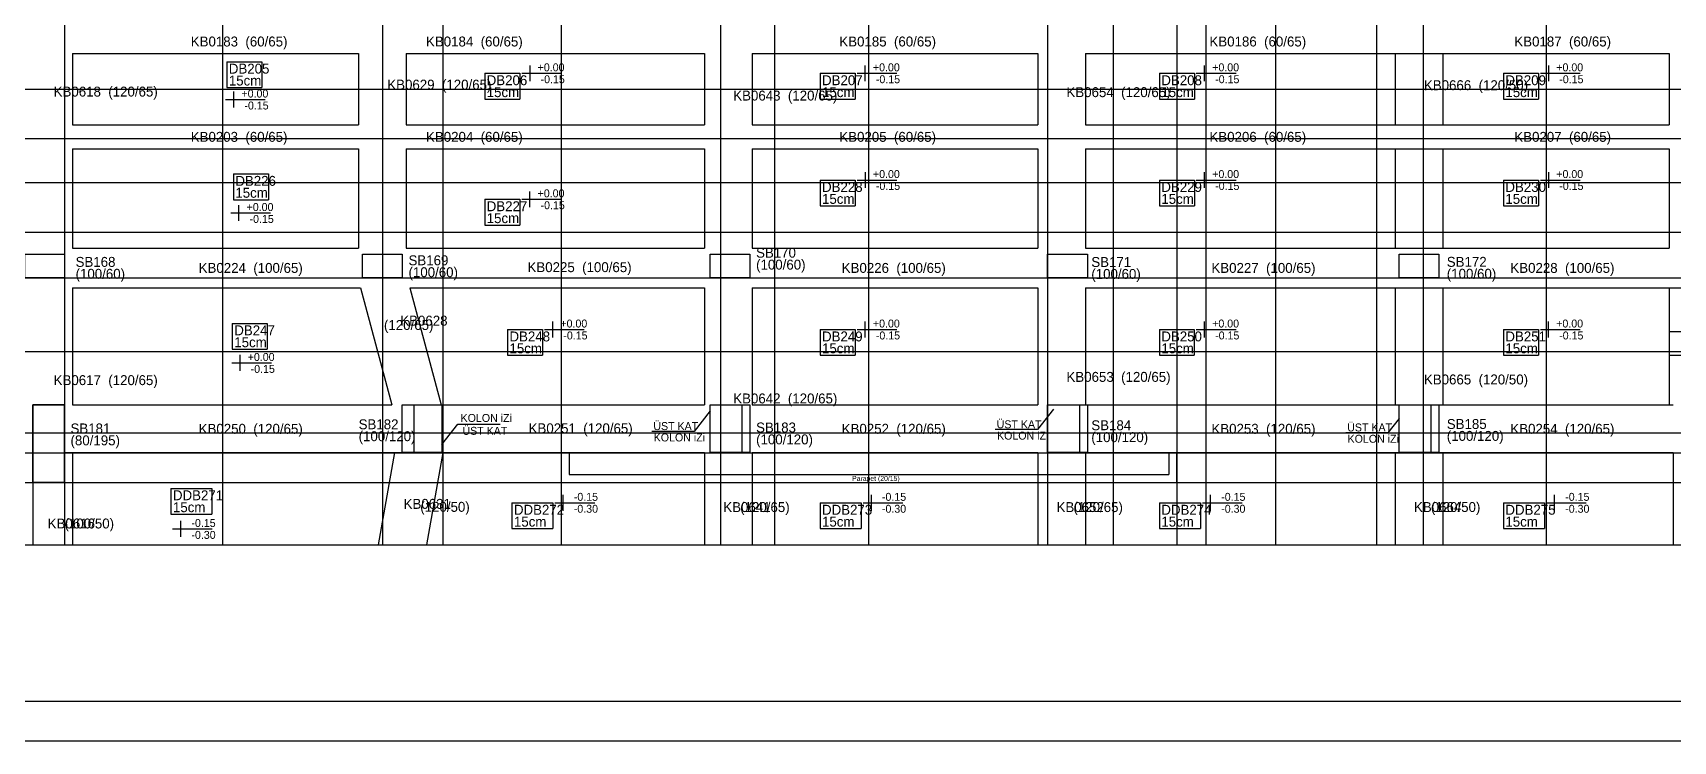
# Model space of a CAD drawing. Header units: millimetres. Extents: x -647929 to -626295, y -75378 to -66578.
# Drawn here: x -644741 to -640611, y -75378 to -73594 of the extents above; entities that cross this region are included whole.
import ezdxf

# ---------------------------------------------------------------- set-up
doc = ezdxf.new("R2010")
doc.units = ezdxf.units.MM
for name, color, linetype in [('KM Aks', 7, 'Continuous'), ('KM Döşeme Markası', 7, 'Continuous'), ('KM Düşük Döşeme Tarama', 7, 'Continuous'), ('KM Kesik', 7, 'Continuous'), ('KM Kiriş', 7, 'Continuous'), ('KM Kiriş Markası', 7, 'Continuous'), ('KM Kolon', 7, 'Continuous'), ('KM Kolon Markası', 7, 'Continuous'), ('LGP-SLAB2', 7, 'Continuous'), ('REBAR_DET2', 7, 'Continuous'), ('REBAR_DET3', 7, 'Continuous'), ('TABLO', 7, 'Continuous'), ('VM Kolon İzi', 7, 'Continuous'), ('VM Parapet', 7, 'Continuous'), ('VM Parapet Marka', 7, 'Continuous')]:
    doc.layers.add(name, color=color, linetype=linetype)

msp = doc.modelspace()

# ---------------------------------------------------------------- linework, layer by layer
at = {"layer": 'KM Aks'}
for p, q in [((-644660.8, -66946.3), (-644660.8, -74883.5)), ((-644263.3, -66946.3), (-644263.3, -74883.5)), ((-643860.8, -66946.3), (-643860.8, -74883.5)), ((-643708.8, -66946.3), (-643708.8, -74883.5)), ((-643410.8, -66946.3), (-643410.8, -74883.5)), ((-643009.8, -66946.3), (-643009.8, -74883.5)), ((-642873.3, -66946.3), (-642873.3, -74883.5)), ((-642637.3, -66946.3), (-642637.3, -74883.5)), ((-642185.8, -66946.3), (-642185.8, -74883.5)), ((-642020.8, -66946.3), (-642020.8, -74883.5)), ((-641860.8, -66946.3), (-641860.8, -74883.5)), ((-641787.3, -66946.3), (-641787.3, -74883.5)), ((-641611.8, -66946.3), (-641611.8, -74883.5)), ((-641357.8, -66946.3), (-641357.8, -74883.5)), ((-641240.8, -66946.3), (-641240.8, -74883.5)), ((-640930.8, -66946.3), (-640930.8, -74883.5)), ((-647537.5, -73736.3), (-629874.7, -73736.3)), ((-647537.5, -73860.3), (-629874.7, -73860.3)), ((-647537.5, -73971.3), (-629874.7, -73971.3)), ((-647537.5, -74096.3), (-629874.7, -74096.3)), ((-647537.5, -74211.3), (-629874.7, -74211.3)), ((-647537.5, -74396.3), (-629874.7, -74396.3)), ((-647537.5, -74601.3), (-629874.7, -74601.3)), ((-647537.5, -74651.3), (-629874.7, -74651.3)), ((-647537.5, -74726.3), (-629874.7, -74726.3))]:
    msp.add_line(p, q, dxfattribs=at)
at = {"layer": 'KM Düşük Döşeme Tarama'}
msp.add_lwpolyline([(-645610.9, -74726.2), (-644660.9, -74726.2), (-644660.9, -74651.2), (-643410.8, -74651.2), (-643410.9, -74726.2), (-641860.9, -74726.2), (-641860.9, -74651.2), (-640610.8, -74651.2), (-640610.9, -74726.2), (-637625.8, -74726.2), (-637625.8, -74451.3), (-636122.8, -74451.3), (-636122.3, -74551.2), (-636040.8, -74551.2), (-636040.8, -74611.2), (-635175.8, -74611.2), (-635175.8, -74551.2), (-635095.8, -74551.2), (-635095.8, -74451.3), (-633591, -74451.3)], dxfattribs=at)
at = {"layer": 'KM Kesik'}
msp.add_line((-646962.4, -74883.5), (-629151.4, -74883.5), dxfattribs=at)
at = {"layer": 'KM Kiriş'}
for p, q in [((-644640.9, -73646.2), (-643920.9, -73646.2)), ((-644640.9, -73646.2), (-644640.9, -73826.2)), ((-643920.9, -73646.2), (-643920.9, -73826.2)), ((-643800.9, -73646.2), (-643049.9, -73646.2)), ((-643800.9, -73646.2), (-643800.9, -73826.2)), ((-643049.9, -73646.2), (-643049.9, -73826.2)), ((-642929.9, -73646.2), (-642210.9, -73646.2)), ((-642929.9, -73646.2), (-642929.9, -73826.2)), ((-642210.9, -73646.2), (-642210.9, -73826.2)), ((-642090.9, -73646.2), (-641190.9, -73646.2)), ((-642090.9, -73646.2), (-642090.9, -73826.2)), ((-641310.9, -73646.2), (-640620.9, -73646.2)), ((-641310.9, -73646.2), (-641310.9, -73826.2)), ((-641190.9, -73646.2), (-641190.9, -73826.2)), ((-640620.9, -73646.2), (-640620.9, -73826.2)), ((-644640.9, -73826.2), (-643920.9, -73826.2)), ((-643800.9, -73826.2), (-643049.9, -73826.2)), ((-642929.9, -73826.2), (-642210.9, -73826.2)), ((-642090.9, -73826.2), (-641190.9, -73826.2)), ((-641310.9, -73826.2), (-640620.9, -73826.2)), ((-644640.9, -73886.2), (-643920.9, -73886.2)), ((-644640.9, -73886.2), (-644640.9, -74136.2)), ((-643920.9, -73886.2), (-643920.9, -74136.2)), ((-643800.9, -73886.2), (-643049.9, -73886.2)), ((-643800.9, -73886.2), (-643800.9, -74136.2)), ((-643049.9, -73886.2), (-643049.9, -74136.2)), ((-642929.9, -73886.2), (-642210.9, -73886.2)), ((-642929.9, -73886.2), (-642929.9, -74136.2)), ((-642210.9, -73886.2), (-642210.9, -74136.2)), ((-642090.9, -73886.2), (-641190.9, -73886.2)), ((-642090.9, -73886.2), (-642090.9, -74136.2)), ((-641310.9, -73886.2), (-640620.9, -73886.2)), ((-641310.9, -73886.2), (-641310.9, -74136.2)), ((-641190.9, -73886.2), (-641190.9, -74136.2)), ((-640620.9, -73886.2), (-640620.9, -74136.2)), ((-644640.9, -74136.2), (-643920.9, -74136.2)), ((-643800.9, -74136.2), (-643049.9, -74136.2)), ((-642929.9, -74136.2), (-642210.9, -74136.2)), ((-642090.9, -74136.2), (-641190.9, -74136.2)), ((-641310.9, -74136.2), (-640620.9, -74136.2)), ((-644640.9, -74236.2), (-643916.3, -74236.2)), ((-644640.9, -74236.2), (-644640.9, -74406.2)), ((-643916.3, -74236.2), (-643837.1, -74531.2)), ((-643792.1, -74236.2), (-643049.9, -74236.2)), ((-643792.1, -74236.2), (-643712.9, -74531.2)), ((-643049.9, -74236.2), (-643049.9, -74531.2)), ((-642929.9, -74236.2), (-642210.9, -74236.2)), ((-642929.9, -74236.2), (-642929.9, -74531.2)), ((-642210.9, -74236.2), (-642210.9, -74531.2)), ((-642090.9, -74236.2), (-641190.9, -74236.2)), ((-642090.9, -74236.2), (-642090.9, -74531.2)), ((-641310.9, -74236.2), (-640510, -74236.2)), ((-641310.9, -74236.2), (-641310.9, -74531.2)), ((-641190.9, -74236.2), (-641190.9, -74531.2)), ((-640620.9, -74236.2), (-640620.9, -74406.2)), ((-644640.9, -74346.2), (-644640.9, -74531.2)), ((-640620.9, -74346.2), (-639780.9, -74346.2)), ((-640620.9, -74346.2), (-640620.9, -74531.2)), ((-640620.9, -74406.2), (-639780.9, -74406.2)), ((-644640.9, -74531.2), (-643837.1, -74531.2)), ((-643710.9, -74531.2), (-643049.9, -74531.2)), ((-642929.9, -74531.2), (-642210.9, -74531.2)), ((-642086, -74531.2), (-641301, -74531.2)), ((-641201, -74531.2), (-640611, -74531.2)), ((-644660.8, -74651.2), (-643810.9, -74651.2)), ((-644640.9, -74651.2), (-644640.9, -74883.5)), ((-643830.5, -74651.2), (-643871.6, -74883.5)), ((-643708.6, -74651.2), (-643749.7, -74883.5)), ((-643710.9, -74651.2), (-643049.9, -74651.2)), ((-643049.9, -74651.2), (-643049.9, -74883.5)), ((-642929.9, -74651.2), (-642210.9, -74651.2)), ((-642929.9, -74651.2), (-642929.9, -74883.5)), ((-642210.9, -74651.2), (-642210.9, -74883.5)), ((-642090.9, -74651.2), (-642090.9, -74883.5)), ((-642086, -74651.2), (-641301, -74651.2)), ((-641310.9, -74651.2), (-641310.9, -74883.5)), ((-641201, -74651.2), (-640611, -74651.2)), ((-641190.9, -74651.2), (-641190.9, -74883.5)), ((-645510.8, -74726.2), (-644740.8, -74726.2)), ((-644740.9, -74726.2), (-644740.9, -74883.5)), ((-640611, -74726.2), (-640610.9, -74883.5))]:
    msp.add_line(p, q, dxfattribs=at)
at = {"layer": 'KM Kolon'}
for points in [[(-644760.9, -74151.2), (-644660.9, -74151.2), (-644660.9, -74211.2), (-644760.9, -74211.2)], [(-643910.9, -74151.2), (-643810.9, -74151.2), (-643810.9, -74211.2), (-643910.9, -74211.2)], [(-643035.9, -74151.2), (-642935.9, -74151.2), (-642935.9, -74211.2), (-643035.9, -74211.2)], [(-642185.9, -74151.2), (-642085.9, -74151.2), (-642085.9, -74211.2), (-642185.9, -74211.2)], [(-641300.9, -74151.2), (-641200.9, -74151.2), (-641200.9, -74211.2), (-641300.9, -74211.2)], [(-644740.9, -74531.2), (-644660.9, -74531.2), (-644660.9, -74726.2), (-644740.9, -74726.2)], [(-644740.9, -74531.2), (-644740.9, -74726.2), (-644660.8, -74726.2), (-644660.8, -74571.2), (-644660.9, -74571.2), (-644660.9, -74531.2)], [(-643810.9, -74531.2), (-643710.9, -74531.2), (-643710.9, -74651.2), (-643810.9, -74651.2)], [(-643780.9, -74531.2), (-643710.9, -74531.2), (-643710.9, -74651.2), (-643780.9, -74651.2)], [(-643035.9, -74531.2), (-642935.9, -74531.2), (-642935.9, -74651.2), (-643035.9, -74651.2)], [(-643035.9, -74531.2), (-642955.9, -74531.2), (-642955.9, -74651.2), (-643035.9, -74651.2)], [(-642185.9, -74531.2), (-642085.9, -74531.2), (-642085.9, -74651.2), (-642185.9, -74651.2)], [(-642185.9, -74531.2), (-642105.9, -74531.2), (-642105.9, -74651.2), (-642185.9, -74651.2)], [(-641300.9, -74531.2), (-641200.9, -74531.2), (-641200.9, -74651.2), (-641300.9, -74651.2)], [(-641300.9, -74531.2), (-641220.9, -74531.2), (-641220.9, -74651.2), (-641300.9, -74651.2)]]:
    msp.add_lwpolyline(points, close=True, dxfattribs=at)
at = {"layer": 'LGP-SLAB2'}
for p, q in [((-644252.4, -73667), (-644164.4, -73667)), ((-644252.4, -73667), (-644252.4, -73732)), ((-644164.4, -73667), (-644164.4, -73732)), ((-643603.2, -73696.2), (-643514.9, -73696.2)), ((-643603.2, -73696.2), (-643603.2, -73761.2)), ((-643514.9, -73696.2), (-643514.9, -73761.2)), ((-642758.9, -73696.2), (-642670.8, -73696.2)), ((-642758.9, -73696.2), (-642758.9, -73761.2)), ((-642670.8, -73696.2), (-642670.8, -73761.2)), ((-641904.6, -73696.2), (-641816.5, -73696.2)), ((-641904.6, -73696.2), (-641904.6, -73761.2)), ((-641816.5, -73696.2), (-641816.5, -73761.2)), ((-641038.4, -73696.2), (-640950.2, -73696.2)), ((-641038.4, -73696.2), (-641038.4, -73761.2)), ((-640950.2, -73696.2), (-640950.2, -73761.2)), ((-644252.4, -73732), (-644164.4, -73732)), ((-643603.2, -73761.2), (-643514.9, -73761.2)), ((-642758.9, -73761.2), (-642670.8, -73761.2)), ((-641904.6, -73761.2), (-641816.5, -73761.2)), ((-641038.4, -73761.2), (-640950.2, -73761.2)), ((-644236, -73949.5), (-644147.8, -73949.5)), ((-644236, -73949.5), (-644236, -74014.5)), ((-644147.8, -73949.5), (-644147.8, -74014.5)), ((-642758.9, -73964.9), (-642670.7, -73964.9)), ((-642758.9, -73964.9), (-642758.9, -74029.9)), ((-642670.7, -73964.9), (-642670.7, -74029.9)), ((-641904.6, -73964.9), (-641816.5, -73964.9)), ((-641904.6, -73964.9), (-641904.6, -74029.9)), ((-641816.5, -73964.9), (-641816.5, -74029.9)), ((-641038.4, -73964.9), (-640950.2, -73964.9)), ((-641038.4, -73964.9), (-641038.4, -74029.9)), ((-640950.2, -73964.9), (-640950.2, -74029.9)), ((-644236, -74014.5), (-644147.8, -74014.5)), ((-643603.2, -74013.4), (-643515, -74013.4)), ((-643603.2, -74013.4), (-643603.2, -74078.4)), ((-643515, -74013.4), (-643515, -74078.4)), ((-642758.9, -74029.9), (-642670.7, -74029.9)), ((-641904.6, -74029.9), (-641816.5, -74029.9)), ((-641038.4, -74029.9), (-640950.2, -74029.9)), ((-643603.2, -74078.4), (-643515, -74078.4)), ((-644238.7, -74325.8), (-644150.6, -74325.8)), ((-644238.7, -74325.8), (-644238.7, -74390.8)), ((-644150.6, -74325.8), (-644150.6, -74390.8)), ((-643545.8, -74341.2), (-643457.6, -74341.2)), ((-643545.8, -74341.2), (-643545.8, -74406.2)), ((-643457.6, -74341.2), (-643457.6, -74406.2)), ((-642758.9, -74341.2), (-642670.8, -74341.2)), ((-642758.9, -74341.2), (-642758.9, -74406.2)), ((-642670.8, -74341.2), (-642670.8, -74406.2)), ((-641904.6, -74341.2), (-641816.6, -74341.2)), ((-641904.6, -74341.2), (-641904.6, -74406.2)), ((-641816.6, -74341.2), (-641816.6, -74406.2)), ((-641038.4, -74341.2), (-640950.4, -74341.2)), ((-641038.4, -74341.2), (-641038.4, -74406.2)), ((-640950.4, -74341.2), (-640950.4, -74406.2)), ((-644238.7, -74390.8), (-644150.6, -74390.8)), ((-643545.8, -74406.2), (-643457.6, -74406.2)), ((-642758.9, -74406.2), (-642670.8, -74406.2)), ((-641904.6, -74406.2), (-641816.6, -74406.2)), ((-641038.4, -74406.2), (-640950.4, -74406.2)), ((-644393.1, -74741.1), (-644289.8, -74741.1)), ((-644393.1, -74741.1), (-644393.1, -74806.1)), ((-644289.8, -74741.1), (-644289.8, -74806.1)), ((-643534.6, -74777.5), (-643431.3, -74777.5)), ((-643534.6, -74777.5), (-643534.6, -74842.5)), ((-643431.3, -74777.5), (-643431.3, -74842.5)), ((-642758.9, -74777.5), (-642655.5, -74777.5)), ((-642758.9, -74777.5), (-642758.9, -74842.5)), ((-642655.5, -74777.5), (-642655.5, -74842.5)), ((-641904.6, -74777.5), (-641801.3, -74777.5)), ((-641904.6, -74777.5), (-641904.6, -74842.5)), ((-641801.3, -74777.5), (-641801.3, -74842.5)), ((-641038.4, -74777.5), (-640935.2, -74777.5)), ((-641038.4, -74777.5), (-641038.4, -74842.5)), ((-640935.2, -74777.5), (-640935.2, -74842.5)), ((-644393.1, -74806.1), (-644289.8, -74806.1)), ((-643534.6, -74842.5), (-643431.3, -74842.5)), ((-642758.9, -74842.5), (-642655.5, -74842.5)), ((-641904.6, -74842.5), (-641801.3, -74842.5)), ((-641038.4, -74842.5), (-640935.2, -74842.5))]:
    msp.add_line(p, q, dxfattribs=at)
at = {"layer": 'REBAR_DET2'}
for p, q in [((-643489.9, -73676.2), (-643489.9, -73716.2)), ((-642645.8, -73676.2), (-642645.8, -73716.2)), ((-641791.5, -73676.2), (-641791.5, -73716.2)), ((-640925.2, -73676.2), (-640925.2, -73716.2)), ((-643509.9, -73696.2), (-643409.9, -73696.2)), ((-642665.8, -73696.2), (-642565.8, -73696.2)), ((-641811.5, -73696.2), (-641711.5, -73696.2)), ((-640945.2, -73696.2), (-640845.2, -73696.2)), ((-644255.6, -73762.3), (-644155.6, -73762.3)), ((-644235.6, -73742.3), (-644235.6, -73782.3)), ((-642665.7, -73964.9), (-642565.7, -73964.9)), ((-642645.7, -73944.9), (-642645.7, -73984.9)), ((-641811.5, -73964.9), (-641711.5, -73964.9)), ((-641791.5, -73944.9), (-641791.5, -73984.9)), ((-640945.2, -73964.9), (-640845.2, -73964.9)), ((-640925.2, -73944.9), (-640925.2, -73984.9)), ((-643490, -73993.4), (-643490, -74033.4)), ((-644242.7, -74047.9), (-644142.7, -74047.9)), ((-644222.7, -74027.9), (-644222.7, -74067.9)), ((-643510, -74013.4), (-643410, -74013.4)), ((-643432.6, -74321.2), (-643432.6, -74361.2)), ((-642645.8, -74321.2), (-642645.8, -74361.2)), ((-641791.6, -74321.2), (-641791.6, -74361.2)), ((-640925.4, -74321.2), (-640925.4, -74361.2)), ((-643452.6, -74341.2), (-643352.6, -74341.2)), ((-642665.8, -74341.2), (-642565.8, -74341.2)), ((-641811.6, -74341.2), (-641711.6, -74341.2)), ((-640945.4, -74341.2), (-640845.4, -74341.2)), ((-644219.9, -74405.4), (-644219.9, -74445.4)), ((-644239.9, -74425.4), (-644139.9, -74425.4)), ((-643426.3, -74777.5), (-643326.3, -74777.5)), ((-643406.3, -74757.5), (-643406.3, -74797.5)), ((-642650.5, -74777.5), (-642550.5, -74777.5)), ((-642630.5, -74757.5), (-642630.5, -74797.5)), ((-641796.3, -74777.5), (-641696.3, -74777.5)), ((-641776.3, -74757.5), (-641776.3, -74797.5)), ((-640930.2, -74777.5), (-640830.2, -74777.5)), ((-640910.2, -74757.5), (-640910.2, -74797.5)), ((-644369, -74823.3), (-644369, -74863.3)), ((-644389, -74843.3), (-644289, -74843.3))]:
    msp.add_line(p, q, dxfattribs=at)
at = {"layer": 'TABLO'}
for points in [[(-647929.1, -66577.6), (-626294.5, -66577.6), (-626294.5, -75377.6), (-647929.1, -75377.6)], [(-647829.1, -66677.6), (-626394.5, -66677.6), (-626394.5, -75277.6), (-647829.1, -75277.6)]]:
    msp.add_lwpolyline(points, close=True, dxfattribs=at)
at = {"layer": 'VM Kolon İzi'}
for points in [[(-643035.9, -74546.3), (-643076.2, -74597.7), (-643182.4, -74597.7)], [(-642171.5, -74541.8), (-642211.8, -74593.2), (-642318, -74593.2)], [(-643710.9, -74630.5), (-643670.6, -74579.2), (-643564.4, -74579.2)], [(-641300.9, -74564.9), (-641329.2, -74601), (-641435.4, -74601)]]:
    msp.add_lwpolyline(points, dxfattribs=at)
at = {"layer": 'VM Parapet'}
for p, q in [((-643410.9, -74651.2), (-643410.9, -74726.2)), ((-643390.9, -74651.2), (-643390.9, -74706.2)), ((-641880.9, -74651.2), (-641880.9, -74706.2)), ((-641860.9, -74651.2), (-641860.9, -74726.2)), ((-643390.9, -74706.2), (-641880.9, -74706.2)), ((-643410.9, -74726.2), (-641860.9, -74726.2))]:
    msp.add_line(p, q, dxfattribs=at)

# ---------------------------------------------------------------- texts
at = {"layer": 'KM Döşeme Markası'}
for s, p in [('DB205', (-644247.4, -73697)), ('15cm', (-644247.4, -73727)), ('DB206', (-643598.2, -73726.2)), ('DB207', (-642753.9, -73726.2)), ('DB208', (-641899.6, -73726.2)), ('DB209', (-641033.4, -73726.2)), ('15cm', (-643598.2, -73756.2)), ('15cm', (-642753.9, -73756.2)), ('15cm', (-641899.6, -73756.2)), ('15cm', (-641033.4, -73756.2)), ('DB226', (-644231, -73979.5)), ('15cm', (-644231, -74009.5)), ('15cm', (-642753.9, -74024.9)), ('DB228', (-642753.9, -73994.9)), ('15cm', (-641899.6, -74024.9)), ('DB229', (-641899.6, -73994.9)), ('15cm', (-641033.4, -74024.9)), ('DB230', (-641033.4, -73994.9)), ('15cm', (-643598.2, -74073.4)), ('DB227', (-643598.2, -74043.4)), ('DB247', (-644233.7, -74355.8)), ('15cm', (-644233.7, -74385.8)), ('15cm', (-643540.8, -74401.2)), ('DB248', (-643540.8, -74371.2)), ('15cm', (-642753.9, -74401.2)), ('DB249', (-642753.9, -74371.2)), ('15cm', (-641899.6, -74401.2)), ('DB250', (-641899.6, -74371.2)), ('15cm', (-641033.4, -74401.2)), ('DB251', (-641033.4, -74371.2)), ('DDB271', (-644388.1, -74771.1)), ('15cm', (-644388.1, -74801.1)), ('DDB272', (-643529.6, -74807.5)), ('DDB273', (-642753.9, -74807.5)), ('DDB274', (-641899.6, -74807.5)), ('DDB275', (-641033.4, -74807.5)), ('15cm', (-643529.6, -74837.5)), ('15cm', (-642753.9, -74837.5)), ('15cm', (-641899.6, -74837.5)), ('15cm', (-641033.4, -74837.5))]:
    msp.add_text(s, height=25, dxfattribs=at).set_placement(p)
at = {"layer": 'KM Kiriş Markası'}
for s, p in [('KB0183  (60/65)', (-644343.2, -73628.7)), ('KB0184  (60/65)', (-643750.9, -73628.7)), ('KB0185  (60/65)', (-642710.3, -73628.7)), ('KB0186  (60/65)', (-641778.4, -73628.7)), ('KB0187  (60/65)', (-641010.8, -73628.7)), ('KB0629  (120/65)', (-643848.4, -73737.3)), ('KB0666  (120/50)', (-641238.4, -73738.7)), ('KB0618  (120/65)', (-644688.4, -73754.8)), ('KB0643  (120/65)', (-642977.4, -73764.8)), ('KB0654  (120/65)', (-642138.4, -73756.2)), ('KB0203  (60/65)', (-644343.2, -73868.7)), ('KB0204  (60/65)', (-643750.9, -73868.7)), ('KB0205  (60/65)', (-642710.3, -73868.7)), ('KB0206  (60/65)', (-641778.4, -73868.7)), ('KB0207  (60/65)', (-641010.8, -73868.7)), ('KB0224  (100/65)', (-644323.3, -74198.7)), ('KB0225  (100/65)', (-643495.4, -74196.8)), ('KB0226  (100/65)', (-642704.3, -74198.7)), ('KB0227  (100/65)', (-641773.5, -74198.7)), ('KB0228  (100/65)', (-641020.8, -74198.7)), ('(120/65)', (-643856.8, -74342.4)), ('KB0628', (-643815.7, -74331.4)), ('KB0617  (120/65)', (-644688.4, -74481.2)), ('KB0653  (120/65)', (-642138.4, -74473)), ('KB0665  (120/50)', (-641238.4, -74479.5)), ('KB0642  (120/65)', (-642977.4, -74527.3)), ('KB0250  (120/65)', (-644323.3, -74603.7)), ('KB0251  (120/65)', (-643492.6, -74602.5)), ('KB0252  (120/65)', (-642704.3, -74603.7)), ('KB0253  (120/65)', (-641773.5, -74603.7)), ('KB0254  (120/65)', (-641020.9, -74603.7)), ('KB0631', (-643807.3, -74792.7)), ('(120/50)', (-643765.4, -74800.2)), ('KB0641', (-643002.4, -74800.8)), ('(120/65)', (-642959.9, -74800.8)), ('KB0652', (-642163.4, -74800.8)), ('(120/65)', (-642120.9, -74800.8)), ('KB0664', (-641263.4, -74800.7)), ('(120/50)', (-641220.9, -74800.7)), ('KB0616', (-644703.4, -74842.1)), ('(100/50)', (-644660.9, -74842.1))]:
    msp.add_text(s, height=25, dxfattribs=at).set_placement(p)
at = {"layer": 'KM Kolon Markası'}
for s, p in [('SB168', (-644633.2, -74183.5)), ('SB169', (-643795, -74179.5)), ('SB170', (-642919.9, -74160.4)), ('(100/60)', (-642919.9, -74190.4)), ('SB171', (-642075.9, -74183.8)), ('SB172', (-641180.9, -74183.4)), ('(100/60)', (-644633.2, -74213.5)), ('(100/60)', (-643795, -74209.5)), ('(100/60)', (-642075.9, -74213.8)), ('(100/60)', (-641180.9, -74213.4)), ('SB181', (-644646, -74602.8)), ('SB182', (-643920.6, -74592.4)), ('SB183', (-642919.9, -74600.4)), ('SB184', (-642075.9, -74594.8)), ('SB185', (-641180.9, -74591.6)), ('(80/195)', (-644646, -74632.8)), ('(100/120)', (-643920.6, -74622.4)), ('(100/120)', (-642919.9, -74630.4)), ('(100/120)', (-642075.9, -74624.8)), ('(100/120)', (-641180.9, -74621.6))]:
    msp.add_text(s, height=25, dxfattribs=at).set_placement(p)
at = {"layer": 'REBAR_DET3'}
for s, p in [('+0.00', (-643469.9, -73691.2)), ('+0.00', (-642625.8, -73691.2)), ('+0.00', (-641771.5, -73691.2)), ('+0.00', (-640905.2, -73691.2)), (' -0.15', (-643469.9, -73721.2)), (' -0.15', (-642625.8, -73721.2)), (' -0.15', (-641771.5, -73721.2)), (' -0.15', (-640905.2, -73721.2)), ('+0.00', (-644215.6, -73757.3)), (' -0.15', (-644215.6, -73787.3)), ('+0.00', (-642625.7, -73959.9)), ('+0.00', (-641771.5, -73959.9)), ('+0.00', (-640905.2, -73959.9)), ('+0.00', (-643470, -74008.4)), (' -0.15', (-642625.7, -73989.9)), (' -0.15', (-641771.5, -73989.9)), (' -0.15', (-640905.2, -73989.9)), ('+0.00', (-644202.7, -74042.9)), (' -0.15', (-643470, -74038.4)), (' -0.15', (-644202.7, -74072.9)), ('+0.00', (-643412.6, -74336.2)), ('+0.00', (-642625.8, -74336.2)), ('+0.00', (-641771.6, -74336.2)), ('+0.00', (-640905.4, -74336.2)), (' -0.15', (-643412.6, -74366.2)), (' -0.15', (-642625.8, -74366.2)), (' -0.15', (-641771.6, -74366.2)), (' -0.15', (-640905.4, -74366.2)), ('+0.00', (-644199.9, -74420.4)), (' -0.15', (-644199.9, -74450.4)), (' -0.15', (-643386.3, -74772.5)), (' -0.15', (-642610.5, -74772.5)), (' -0.15', (-641756.3, -74772.5)), (' -0.15', (-640890.2, -74772.5)), (' -0.30', (-643386.3, -74802.5)), (' -0.30', (-642610.5, -74802.5)), (' -0.30', (-641756.3, -74802.5)), (' -0.30', (-640890.2, -74802.5)), (' -0.15', (-644349, -74838.3)), (' -0.30', (-644349, -74868.3))]:
    msp.add_text(s, height=20, dxfattribs=at).set_placement(p)
at = {"layer": 'VM Kolon İzi'}
for s, p in [('KOLON iZi', (-643663.9, -74573.9)), ('ÜST KAT', (-643659.2, -74606.3)), ('ÜST KAT', (-643178.6, -74594.4)), ('ÜST KAT', (-642314.2, -74589.9)), ('ÜST KAT', (-641431.6, -74597.8)), ('KOLON iZi', (-643177.7, -74623)), ('KOLON iZi', (-642313.3, -74618.5)), ('KOLON iZi', (-641430.7, -74626.3))]:
    msp.add_text(s, height=20, dxfattribs=at).set_placement(p)
at = {"layer": 'VM Parapet Marka'}
msp.add_text('Parapet (20/15)', height=12.5, dxfattribs=at).set_placement((-642678.3, -74722.3))

doc.saveas('drawing.dxf')
